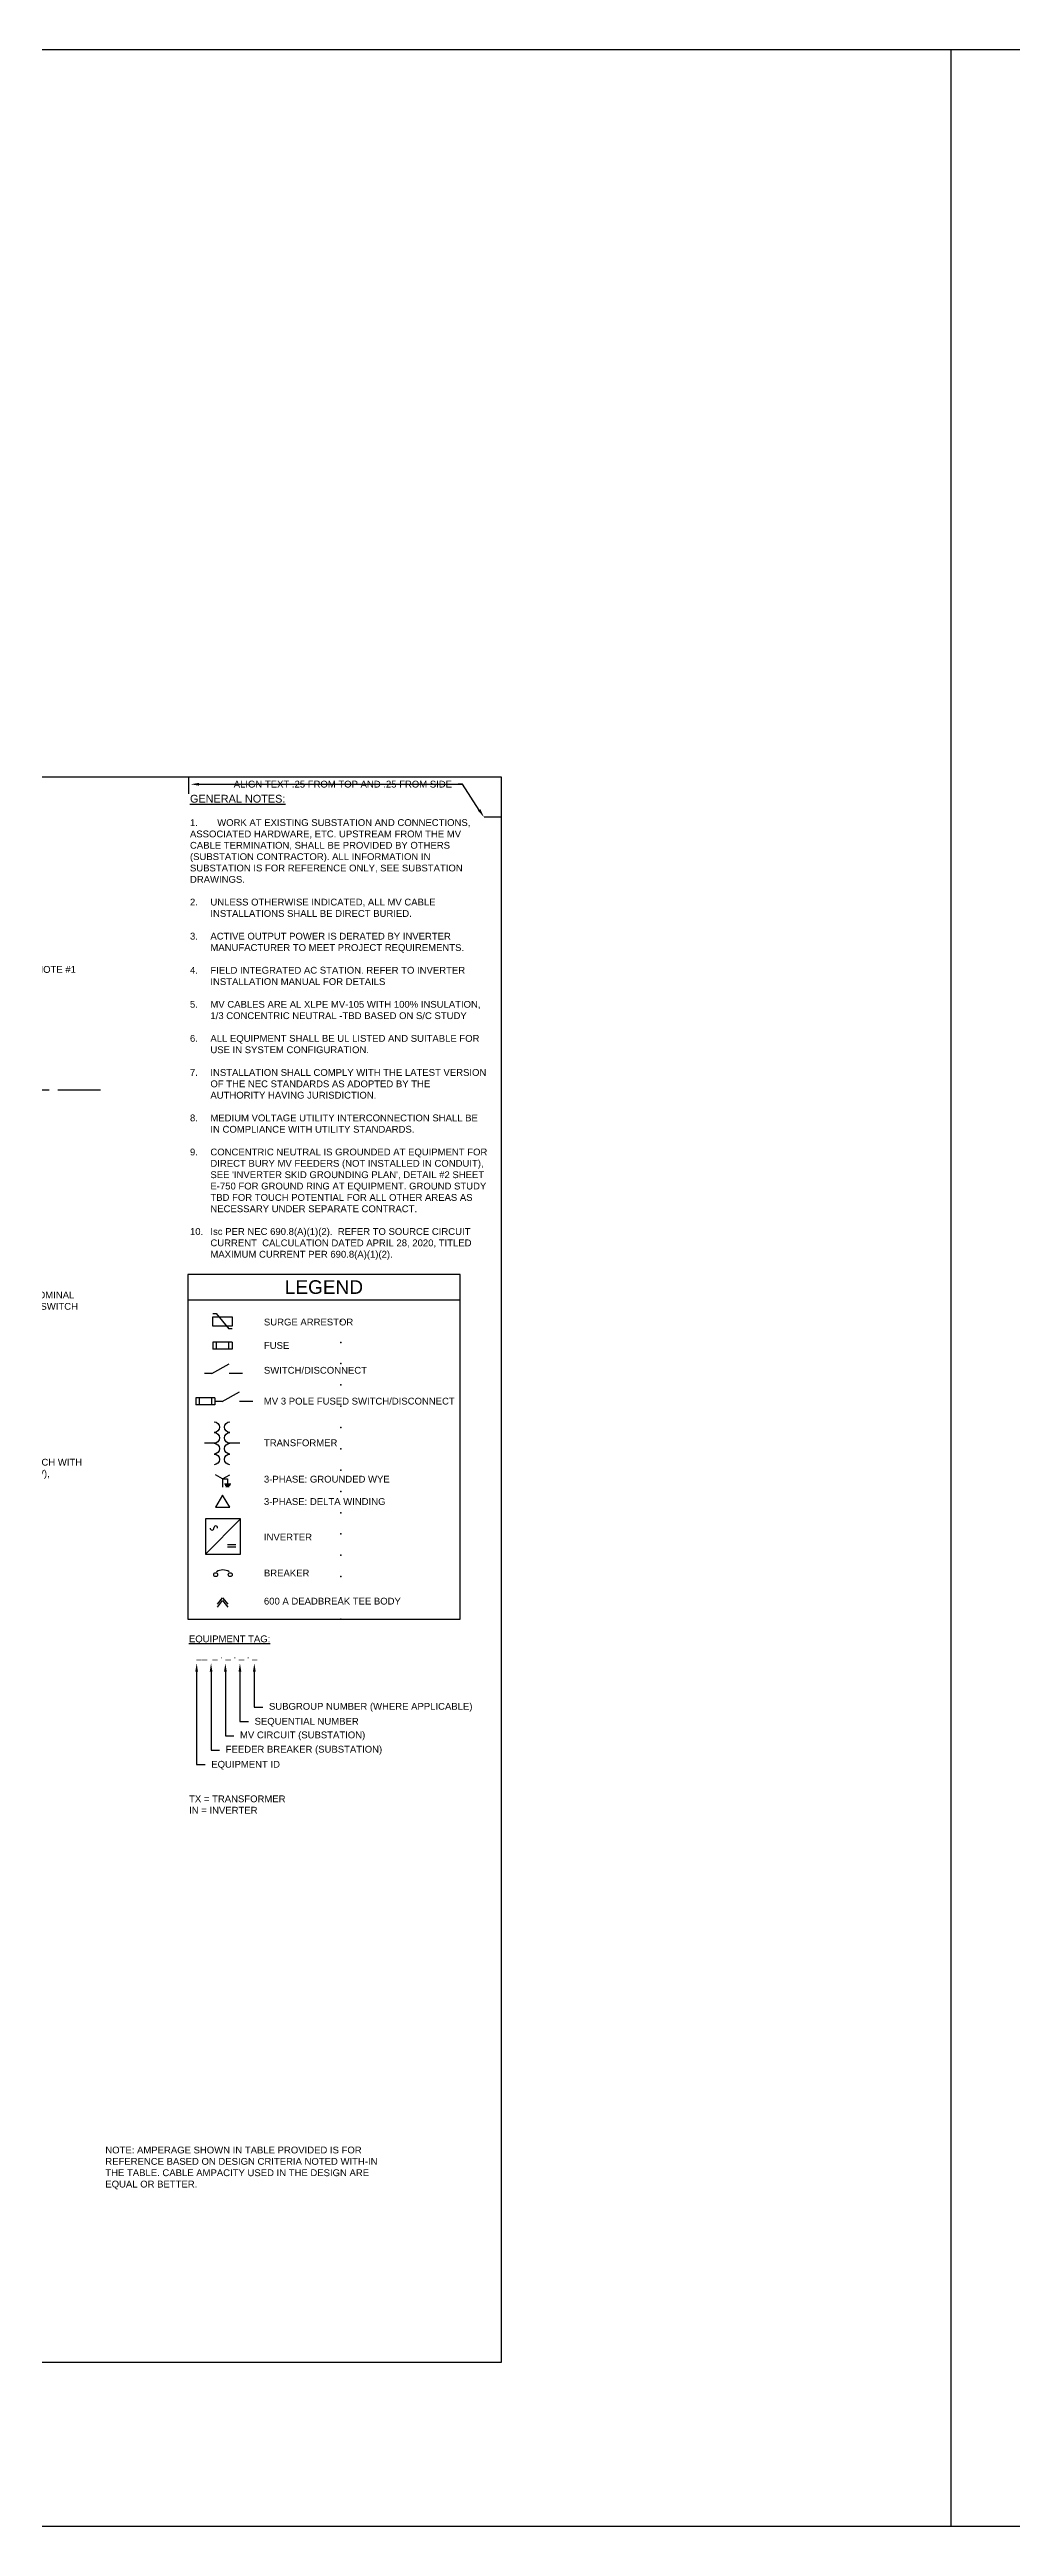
# Model space of a CAD drawing. Header units: feet. Extents: x 0 to 267, y -9 to 249.
# Drawn here: x 88.1 to 102.24, y 63.52 to 99.87 of the extents above; entities that cross this region are included whole.
import ezdxf
from ezdxf import colors
from ezdxf.entities.mleader import LeaderData, LeaderLine
from ezdxf.math import Vec2, Vec3

# ---------------------------------------------------------------- set-up
doc = ezdxf.new("R2010")
doc.units = ezdxf.units.FT
doc.header["$MEASUREMENT"] = 0
doc.linetypes.add('PHANTOM2', pattern=[1.25, 0.625, -0.125, 0.125, -0.125, 0.125, -0.125])
for name, color, linetype in [('E-ANNO-NOTE', 3, 'Continuous'), ('E-TEXT', 7, 'Continuous'), ('G-ANNO-TEXT', 1, 'Continuous'), ('G-TEXT', 7, 'Continuous')]:
    doc.layers.add(name, color=color, linetype=linetype)
doc.layers.add('G-NPLT', color=67, linetype='Continuous', plot=False)
doc.styles.add('NEI-A', font='arial.ttf')

# ---------------------------------------------------------------- blocks, each defined once
blk = doc.blocks.new('Equipment Callout Arrowhead')
at = {"color": 0}
blk.add_ellipse((0, 0), major_axis=(0.99, 0), ratio=0.28679, start_param=-0.799881, end_param=3.941473, dxfattribs=at)
blk = doc.blocks.new('*U8')
blk.add_lwpolyline([(-2, -5.0575), (2, -5.0575), (2, 0), (-2, 0)], close=True)
blk.add_lwpolyline([(-2, -0.37), (2, -0.37)])
at = {"layer": 'G-NPLT'}
for p in [(0.25, -0.6825), (0.25, -0.995), (0.25, -1.3075), (0.25, -1.62), (0.25, -1.9325), (0.25, -2.245), (0.25, -2.5575), (0.25, -2.87), (0.25, -3.1825), (0.25, -3.495), (0.25, -3.8075), (0.25, -4.12), (0.25, -4.4325), (0.25, -4.745), (0.25, -5.0575)]:
    blk.add_point(p, dxfattribs=at)
at = {"layer": 'G-ANNO-TEXT', "insert": (0, -0.185), "char_height": 0.2, "attachment_point": 5, "style": 'NEI-A'}
blk.add_mtext_dynamic_manual_height_columns('LEGEND', width=3.607448, gutter_width=0.625, heights=[0], dxfattribs=at)

msp = doc.modelspace()

# ---------------------------------------------------------------- linework, layer by layer
for p, q in [((90.669, 78.819), (90.764, 78.819)), ((90.681, 78.798), (90.752, 78.798)), ((90.691, 78.779), (90.74, 78.779))]:
    msp.add_line(p, q)
for points in [[(90.643, 78.889), (90.54, 78.948)], [(90.643, 78.889), (90.746, 78.948)], [(90.643, 78.889), (90.643, 78.77)], [(90.643, 78.889), (90.716, 78.889), (90.716, 78.819)], [(90.54, 78.473), (90.746, 78.473), (90.643, 78.652), (90.54, 78.473)]]:
    msp.add_lwpolyline(points)
at = {"layer": 'E-ANNO-NOTE', "linetype": 'PHANTOM2'}
msp.add_line((88.847, 84.594), (76.819, 84.594), dxfattribs=at)
at = {"layer": 'E-TEXT'}
msp.add_line((17.542, 99.866), (177.224, 99.866), dxfattribs=at)
for points in [[(177.224, 63.516), (17.542, 63.516), (17.542, 99.866)], [(101.336, 99.866), (101.336, 63.516)], [(90.143, 89.194), (90.143, 88.944)], [(94.732, 88.6), (94.482, 88.6)]]:
    msp.add_lwpolyline(points, dxfattribs=at)
at = {"layer": 'G-NPLT'}
msp.add_lwpolyline([(61.956, 89.194), (94.732, 89.194), (94.732, 65.923), (61.956, 65.923)], close=True, dxfattribs=at)
at = {"layer": 'G-TEXT'}
for p, q in [((90.781, 80.896), (90.498, 80.895)), ((90.498, 80.895), (90.498, 80.793)), ((90.781, 80.794), (90.498, 80.793)), ((90.549, 80.895), (90.549, 80.793)), ((90.73, 80.896), (90.73, 80.794)), ((90.781, 80.896), (90.781, 80.794)), ((90.53, 80.078), (90.247, 80.077)), ((90.247, 80.077), (90.247, 79.975)), ((90.53, 79.976), (90.247, 79.975)), ((90.298, 80.077), (90.298, 79.975)), ((90.479, 80.078), (90.479, 79.976)), ((90.53, 80.078), (90.53, 79.976)), ((90.905, 78.301), (90.389, 77.782)), ((90.715, 77.928), (90.835, 77.928)), ((90.715, 77.893), (90.835, 77.893))]:
    msp.add_line(p, q, dxfattribs=at)
for points in [[(90.5, 81.316), (90.549, 81.316)], [(90.549, 81.316), (90.732, 81.091)], [(90.781, 81.091), (90.732, 81.091)], [(90.483, 80.437), (90.378, 80.436)], [(90.483, 80.437), (90.739, 80.578)], [(90.934, 80.437), (90.739, 80.437)], [(90.635, 80.027), (90.53, 80.026)], [(90.635, 80.027), (90.891, 80.168)], [(91.086, 80.027), (90.891, 80.027)], [(90.518, 79.412), (90.375, 79.412)], [(90.893, 79.412), (90.749, 79.412)], [(90.568, 77.052), (90.643, 77.145), (90.718, 77.052)], [(90.568, 77.009), (90.643, 77.103), (90.718, 77.009)]]:
    msp.add_lwpolyline(points, dxfattribs=at)
for points in [[(90.781, 81.269), (90.781, 81.128), (90.5, 81.128), (90.5, 81.269)], [(90.389, 77.782), (90.905, 77.782), (90.905, 78.301), (90.389, 78.301)]]:
    msp.add_lwpolyline(points, close=True, dxfattribs=at)
for points in [[(90.518, 79.726, -1), (90.518, 79.569, -1), (90.518, 79.412, -1), (90.518, 79.254, -1), (90.518, 79.097)], [(90.749, 79.097, -1), (90.749, 79.254, -1), (90.749, 79.412, -1), (90.749, 79.569, -1), (90.749, 79.726)]]:
    msp.add_lwpolyline(points, format="xyb", dxfattribs=at)
for centre in [(90.541, 77.483), (90.754, 77.483)]:
    msp.add_circle(centre, 0.0287, dxfattribs=at)
for centre, radius, start, end in [((90.49, 78.166), 0.0295, 175.5528, 263.6686), ((90.481, 78.171), 0.0343, 279.6093, 356.3954), ((90.544, 78.171), 0.0295, 96.3314, 184.4472), ((90.535, 78.166), 0.0343, 3.6046, 80.3907), ((90.647, 77.381), 0.172, 57.1187, 122.8813)]:
    msp.add_arc(centre, radius, start, end, dxfattribs=at)

# ---------------------------------------------------------------- block references
at = {"layer": 'G-ANNO-TEXT'}
msp.add_blockref('*U8', (92.13, 81.888), dxfattribs=at)

# ---------------------------------------------------------------- texts
at = {"layer": 'G-ANNO-TEXT', "char_height": 0.1, "attachment_point": 1, "style": 'NEI-A'}
for s, insert, width in [("{\\H1.1426x;\\LGENERAL NOTES:\\P\\H0.8752x;\\l\\P\\pxi-3,l3,t3;}1.^IWORK AT EXISTING SUBSTATION AND CONNECTIONS, ASSOCIATED HARDWARE, ETC. UPSTREAM FROM THE MV CABLE TERMINATION, SHALL BE PROVIDED BY OTHERS (SUBSTATION CONTRACTOR). ALL INFORMATION IN SUBSTATION IS FOR REFERENCE ONLY, SEE SUBSTATION DRAWINGS.\\P\\pi0,l0,tz;\\P\\pi-3,l3,t3;2.^IUNLESS OTHERWISE INDICATED, ALL MV CABLE INSTALLATIONS SHALL BE DIRECT BURIED.\\P\\pi0,l0,tz;\\P\\pi-3,l3,t3;3.^IACTIVE OUTPUT POWER IS DERATED BY INVERTER MANUFACTURER TO MEET PROJECT REQUIREMENTS.\\P\\pi0,l0,tz;\\P\\pi-3,l3,t3;4.^IFIELD INTEGRATED AC STATION. REFER TO INVERTER INSTALLATION MANUAL FOR DETAILS\\P\\pi0,l0,tz;\\P\\pi-3,l3,t3;5.^IMV CABLES ARE AL XLPE MV-105 WITH 100% INSULATION, 1/3 CONCENTRIC NEUTRAL -TBD BASED ON S/C STUDY\\P\\pi0,l0,tz;\\P\\pi-3,l3,t3;6.^IALL EQUIPMENT SHALL BE UL LISTED AND SUITABLE FOR USE IN SYSTEM CONFIGURATION.\\P\\pi0,l0,tz;\\P\\pi-3,l3,t3;7.^IINSTALLATION SHALL COMPLY WITH THE LATEST VERSION OF THE NEC STANDARDS AS ADOPTED BY THE AUTHORITY HAVING JURISDICTION.\\P\\pi0,l0,tz;\\P\\pi-3,l3,t3;8.^IMEDIUM VOLTAGE UTILITY INTERCONNECTION SHALL BE IN COMPLIANCE WITH UTILITY STANDARDS.\\P\\pi0,l0,tz;\\P\\pi-3,l3,t3;9.^ICONCENTRIC NEUTRAL IS GROUNDED AT EQUIPMENT FOR DIRECT BURY MV FEEDERS (NOT INSTALLED IN CONDUIT), SEE 'INVERTER SKID GROUNDING PLAN', DETAIL #2 SHEET E-750 FOR GROUND RING AT EQUIPMENT. GROUND STUDY TBD FOR TOUCH POTENTIAL FOR ALL OTHER AREAS AS NECESSARY UNDER SEPARATE CONTRACT.\\P\\pi0,l0,tz;\\P\\pi-3,l3,t3;10.^IIsc PER NEC 690.8(A)(1)(2).  REFER TO SOURCE CIRCUIT CURRENT  CALCULATION DATED APRIL 28, 2020, TITLED MAXIMUM CURRENT PER 690.8(A)(1)(2). ", (90.163, 88.928), 4.35733), ('\\pxql;{\\LTX 13.B.1\\P}2750 KVA\\PPRIMARY VOLTAGE: 34.5 KV\\PSECONDARY VOLTAGE: 800V\\PIMPEDANCE: 6.97%, +/-7.5%\\P5 FIXED TAPS AT 0%, +/-2.5%, & +/-5%\\P\\pq*;EXPULSION FUSE AND PRCL FUSES, 60A NOMINAL\\P\\pql;WITH PRIMARY LOAD BREAK DISCONNECT SWITCH', (85.003, 82.638), 3.83532), ('SURGE ARRESTOR', (91.249, 81.241), 1.43426), ('FUSE', (91.249, 80.897), 0.40049), ('SWITCH/DISCONNECT', (91.249, 80.533), 1.65366), ('MV 3 POLE FUSED SWITCH/DISCONNECT', (91.249, 80.08), 3.06347), ('TRANSFORMER', (91.249, 79.469), 1.17935), ('3-PHASE: GROUNDED WYE', (91.249, 78.935), 2.01395), ('3-PHASE: DELTA WINDING', (91.249, 78.607), 1.9447), ('INVERTER', (91.249, 78.086), 0.77189), ('BREAKER', (91.249, 77.558), 0.72958), ('600 A DEADBREAK TEE BODY', (91.249, 77.145), 2.21529)]:
    msp.add_mtext(s, dxfattribs=dict(at, insert=insert, width=width))
at = {"layer": 'G-ANNO-TEXT', "char_height": 0.1, "attachment_point": 5, "style": 'NEI-A'}
for s, insert in [('\\pxql;{\\LEQUIPMENT TAG:}', (90.969, 76.528)), ('\\pxqr;__  _ . _ . _ . _ ', (90.331, 76.292))]:
    msp.add_mtext_dynamic_manual_height_columns(s, width=1.64261, gutter_width=0.469, heights=[0], dxfattribs=dict(at, insert=insert))
at = {"layer": 'G-ANNO-TEXT', "transparency": 33554687, "char_height": 0.1, "style": 'NEI-A'}
for s, insert, width, attachment_point in [('\\pxql;TX = TRANSFORMER\\PIN = INVERTER', (90.15, 73.977), 3.95111, 7), ('\\pxql;NOTE: AMPERAGE SHOWN IN TABLE PROVIDED IS FOR REFERENCE BASED ON DESIGN CRITERIA NOTED WITH-IN THE TABLE. CABLE AMPACITY USED IN THE DESIGN ARE EQUAL OR BETTER.', (88.92, 69.09), 4.28808, 1)]:
    msp.add_mtext(s, dxfattribs=dict(at, insert=insert, width=width, attachment_point=attachment_point))

# ---------------------------------------------------------------- leaders
at = {"layer": 'G-ANNO-TEXT'}
ml = msp.add_multileader_mtext('Standard', dxfattribs=at)
ml.set_content('SEE NOTE #1', color=256, style='NEI-A')
ml.set_leader_properties()
ml.build(insert=Vec2(0, 0))
ml.multileader.update_dxf_attribs({"dogleg_length": 0.125, "arrow_head_size": 0.18})
ctx = ml.context
ctx.base_point, ctx.char_height, ctx.arrow_head_size, ctx.landing_gap_size, ctx.plane_origin = Vec3(87.498, 86.365), 0.1, 0.18, 0.09, Vec3(82.175, 86.892)
notes = []
notes.append((ctx, [(0, (1, 1, 0), (87.373, 86.365), (1, 0), 0.125, [(0, [(86.999, 86.365)], 0, [])])]))
ctx.mtext.insert, ctx.mtext.width, ctx.mtext.flow_direction = Vec3(87.588, 86.416), 1.30949, 5
ml = msp.add_multileader_mtext('Standard', dxfattribs=at)
ml.set_content('\\A1;(7) SETS 4" SCHEDULE 80 PVC EACH WITH\\P(3)-#1000KCMIL AL XHHW-2 (1000V),\\P(1)-#250KCMIL CU GND', color=256, style='NEI-A')
ml.set_leader_properties()
ml.set_arrow_properties(name='Equipment Callout Arrowhead')
ml.build(insert=Vec2(0, 0))
ml.multileader.update_dxf_attribs({"dogleg_length": 0.125, "arrow_head_size": 0.125})
ctx = ml.context
ctx.base_point, ctx.char_height, ctx.arrow_head_size, ctx.landing_gap_size, ctx.plane_origin = Vec3(85.607, 79.12), 0.1, 0.125, 0.09, Vec3(75.583, 79.164)
notes.append((ctx, [(0, (1, 1, 0), (85.482, 79.12), (1, 0), 0.125, [(0, [(84.839, 78.444)], 0, [])])]))
ctx.mtext.insert, ctx.mtext.width, ctx.mtext.flow_direction = Vec3(85.697, 79.184), 3.1428, 5
ml = msp.add_multileader_mtext('Standard', dxfattribs=at)
ml.set_content('EQUIPMENT ID', color=256, style='NEI-A')
ml.set_leader_properties()
ml.build(insert=Vec2(0, 0))
ml.multileader.update_dxf_attribs({"dogleg_length": 0.125, "arrow_head_size": 0.125})
ctx = ml.context
ctx.base_point, ctx.char_height, ctx.arrow_head_size, ctx.landing_gap_size, ctx.plane_origin = Vec3(90.386, 74.698), 0.1, 0.125, 0.09, Vec3(91.629, 73.366)
notes.append((ctx, [(0, (1, 1, 0), (90.261, 74.698), (1, 0), 0.125, [(0, [(90.261, 76.183)], 0, [])])]))
ctx.mtext.insert, ctx.mtext.width, ctx.mtext.flow_direction = Vec3(90.476, 74.751), 1.34942, 5
ml = msp.add_multileader_mtext('Standard', dxfattribs=at)
ml.set_content('FEEDER BREAKER (SUBSTATION)', color=256, style='NEI-A')
ml.set_leader_properties()
ml.build(insert=Vec2(0, 0))
ml.multileader.update_dxf_attribs({"dogleg_length": 0.125, "arrow_head_size": 0.125})
ctx = ml.context
ctx.base_point, ctx.char_height, ctx.arrow_head_size, ctx.landing_gap_size, ctx.plane_origin = Vec3(90.598, 74.908), 0.1, 0.125, 0.09, Vec3(91.629, 73.576)
notes.append((ctx, [(0, (1, 1, 0), (90.473, 74.908), (1, 0), 0.125, [(0, [(90.473, 76.183)], 0, [])])]))
ctx.mtext.insert, ctx.mtext.width, ctx.mtext.flow_direction = Vec3(90.688, 74.972), 2.74677, 5
ml = msp.add_multileader_mtext('Standard', dxfattribs=at)
ml.set_content('MV CIRCUIT (SUBSTATION)', color=256, style='NEI-A')
ml.set_leader_properties()
ml.build(insert=Vec2(0, 0))
ml.multileader.update_dxf_attribs({"dogleg_length": 0.125, "arrow_head_size": 0.125})
ctx = ml.context
ctx.base_point, ctx.char_height, ctx.arrow_head_size, ctx.landing_gap_size, ctx.plane_origin = Vec3(90.808, 75.118), 0.1, 0.125, 0.09, Vec3(91.629, 73.786)
notes.append((ctx, [(0, (1, 1, 0), (90.683, 75.118), (1, 0), 0.125, [(0, [(90.683, 76.183)], 0, [])])]))
ctx.mtext.insert, ctx.mtext.width, ctx.mtext.flow_direction = Vec3(90.898, 75.182), 2.28812, 5
ml = msp.add_multileader_mtext('Standard', dxfattribs=at)
ml.set_content('SEQUENTIAL NUMBER', color=256, style='NEI-A')
ml.set_leader_properties()
ml.build(insert=Vec2(0, 0))
ml.multileader.update_dxf_attribs({"dogleg_length": 0.125, "arrow_head_size": 0.125})
ctx = ml.context
ctx.base_point, ctx.char_height, ctx.arrow_head_size, ctx.landing_gap_size, ctx.plane_origin = Vec3(91.022, 75.328), 0.1, 0.125, 0.09, Vec3(91.607, 73.996)
notes.append((ctx, [(0, (1, 1, 0), (90.897, 75.328), (1, 0), 0.125, [(0, [(90.897, 76.183)], 0, [])])]))
ctx.mtext.insert, ctx.mtext.width, ctx.mtext.flow_direction = Vec3(91.112, 75.382), 2.30894, 5
ml = msp.add_multileader_mtext('Standard', dxfattribs=at)
ml.set_content('SUBGROUP NUMBER (WHERE APPLICABLE)', color=256, style='NEI-A')
ml.set_leader_properties()
ml.build(insert=Vec2(0, 0))
ml.multileader.update_dxf_attribs({"dogleg_length": 0.125, "arrow_head_size": 0.125})
ctx = ml.context
ctx.base_point, ctx.char_height, ctx.arrow_head_size, ctx.landing_gap_size, ctx.plane_origin = Vec3(91.233, 75.537), 0.1, 0.125, 0.09, Vec3(91.629, 74.205)
notes.append((ctx, [(0, (1, 1, 0), (91.108, 75.537), (1, 0), 0.125, [(0, [(91.108, 76.183)], 0, [])])]))
ctx.mtext.insert, ctx.mtext.width, ctx.mtext.flow_direction = Vec3(91.323, 75.601), 3.34145, 5
at = {"layer": 'G-NPLT'}
ml = msp.add_multileader_mtext('Standard', dxfattribs=at)
ml.set_content('ALIGN TEXT .25 FROM TOP AND .25 FROM SIDE', color=256, style='NEI-A')
ml.set_leader_properties()
ml.build(insert=Vec2(0, 0))
ml.multileader.update_dxf_attribs({"dogleg_length": 0.0625, "arrow_head_size": 0.125})
ctx = ml.context
ctx.base_point, ctx.char_height, ctx.arrow_head_size, ctx.landing_gap_size, ctx.plane_origin = Vec3(90.722, 89.084), 0.1, 0.125, 0.09, Vec3(91.403, 89.136)
ctx.text_align_type = 2
notes.append((ctx, [(1, (1, 1, 0), (94.163, 89.084), (-1, 0), 0.0625, [(0, [(90.173, 89.083)], 0, []), (1, [(94.48, 88.6)], 0, [])])]))
ctx.mtext.insert, ctx.mtext.width, ctx.mtext.alignment, ctx.mtext.flow_direction = Vec3(94.011, 89.135), 3.69571, 3, 5
for ctx, leaders in notes:
    for number, flags, end, landing, length, lines in leaders:
        leader = LeaderData()
        leader.index, (leader.has_last_leader_line, leader.has_dogleg_vector, leader.attachment_direction) = number, flags
        leader.last_leader_point, leader.dogleg_vector, leader.dogleg_length = Vec3(end), Vec3(landing), length
        for number, points, colour, breaks in lines:
            line = LeaderLine()
            line.index, line.vertices, line.color, line.breaks = number, Vec3.list(points), colors.encode_raw_color(colour), breaks
            leader.lines.append(line)
        ctx.leaders.append(leader)

doc.saveas('drawing.dxf')
